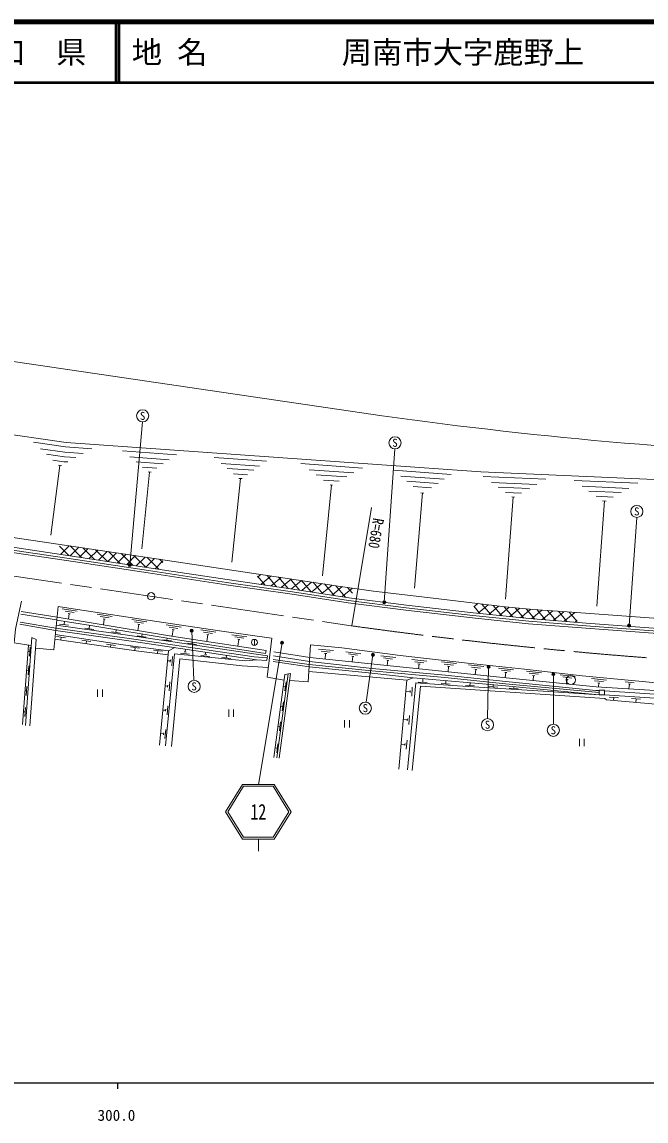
# Model space of a CAD drawing. Units: millimetres at full size, sheet at 1:1000; details may follow other scales. Extents: x 40000 to 680000, y 20000 to 380000.
# Drawn here: x 352253 to 455244, y 198715 to 380000 of the extents above; entities that cross this region are included whole.
import ezdxf
from ezdxf.enums import TextEntityAlignment as Align

# ---------------------------------------------------------------- set-up
doc = ezdxf.new("R2010")
doc.units = ezdxf.units.MM
doc.header["$LTSCALE"] = 1000
doc.linetypes.add('CHAIN', pattern=[18.5, 12, -1.5, 3.5, -1.5])
doc.linetypes.add('DASHED', pattern=[7.5, 6, -1.5])
for name, color, linetype, lineweight in [('M-BGD', 7, 'Continuous', 13), ('M-BMK', 2, 'CHAIN', 13), ('M-BMK-SRVR', 3, 'Continuous', 13), ('M-STR-HTXT', 7, 'Continuous', 13), ('M-STR-STRC', 7, 'Continuous', 13), ('M-TTL', 2, 'Continuous', 140), ('M-TTL-BAND', 7, 'Continuous', 25), ('M-TTL-LINE', 7, 'Continuous', 50)]:
    doc.layers.add(name, color=color, linetype=linetype, lineweight=lineweight)
doc.layers.add('M-TTL-TXT', color=7, linetype='Continuous')
doc.styles.add('ＭＳ ゴシック', font='')
doc.styles.get('ＭＳ ゴシック').set_extended_font_data('MS Gothic')
pattern_1 = [(40, (0, -0), (-816.3403, 972.8764), []), (130, (0, -0), (-972.8764, -816.3403), [])]

msp = doc.modelspace()

# ---------------------------------------------------------------- hatches: boundary and pattern name
at = {"layer": 'M-BGD'}
h = msp.add_hatch(dxfattribs=at)
h.set_pattern_fill('USER', color=256, style=0, pattern_type=2)
h.set_pattern_definition([(45, (0, -0), (-898.0256, 898.0256), []), (135, (0, -0), (-898.0256, -898.0256), [])])
h.paths.add_polyline_path([(375542, 291287), (370392, 292066), (358496, 293831), (358260, 292232), (361235, 291792), (373202, 289970), (375295, 289652)])
h = msp.add_hatch(dxfattribs=at)
h.set_pattern_fill('USER', color=256, style=0, pattern_type=2)
h.set_pattern_definition(pattern_1)
h.paths.add_polyline_path([(392016, 288797), (391197, 288921), (390967, 287314), (396977, 286454), (406202, 285041), (406672, 284980), (406908, 286606), (404830, 286908)])
h = msp.add_hatch(dxfattribs=at)
h.set_pattern_fill('USER', color=256, style=0, pattern_type=2)
h.set_pattern_definition(pattern_1)
h.paths.add_polyline_path([(443961, 282562), (442216, 282686), (436574, 283112), (431970, 283531), (426874, 284151), (426694, 282560), (435945, 281590), (443849, 280980)])
at = {"layer": 'M-STR-HTXT'}
for points in [[(370211, 290592, -0.41421), (370208, 290238, -0.41421), (369854, 290242, -1)], [(412208, 284453, -0.41421), (412205, 284100, -0.41421), (411851, 284103, -1)], [(380092, 279407, -1), (380433, 279773, -0.41421), (380445, 279419, -0.41421)], [(452632, 280625, -0.41421), (452628, 280272, -0.41421), (452275, 280275, -1)], [(394981, 277450, -1), (395391, 277737, -0.41421), (395329, 277389, -0.41421)], [(409971, 275460, -1), (410371, 275759, -0.41421), (410321, 275409, -0.41421)], [(429077, 273444, -0.41421), (429081, 273797, -0.41421), (429435, 273794, -1)], [(439783, 272270, -0.41421), (439787, 272623, -0.41421), (440140, 272619, -1)]]:
    msp.add_hatch(color=256, dxfattribs=at).paths.add_polyline_path(points)

# ---------------------------------------------------------------- linework, layer by layer
at = {"layer": 'M-BGD'}
for p, q in [((368870, 309241), (377774, 308608)), ((370075, 308253), (376571, 307791)), ((358517, 306863), (357009, 295349)), ((358276, 306898), (358758, 306828)), ((371079, 307430), (375568, 307110)), ((372150, 306551), (374499, 306384)), ((383984, 308166), (392605, 307553)), ((385148, 307181), (391453, 306733)), ((398266, 307150), (408428, 306428)), ((373292, 305768), (372025, 293117)), ((373087, 305783), (373563, 305749)), ((386118, 306360), (390494, 306049)), ((388316, 304700), (386865, 290874)), ((387152, 305484), (389470, 305320)), ((388058, 304718), (388574, 304682)), ((399650, 306150), (407028, 305625)), ((400803, 305316), (405861, 304956)), ((413567, 306062), (423098, 305384)), ((414770, 305074), (421906, 304567)), ((428376, 305021), (438731, 304570)), ((403319, 303633), (401843, 288646)), ((402033, 304426), (404616, 304243)), ((403110, 303648), (403528, 303618)), ((415761, 304252), (420912, 303886)), ((416817, 303375), (419852, 303159)), ((429718, 304062), (437243, 303734)), ((430837, 303263), (436004, 303038)), ((443359, 304369), (453867, 303911)), ((444697, 303410), (452388, 303075)), ((418342, 302306), (417040, 286619)), ((418092, 302316), (418591, 302295)), ((432030, 302410), (434681, 302294)), ((433299, 301654), (432064, 284812)), ((433074, 301664), (433525, 301644)), ((445813, 302610), (451154, 302378)), ((447002, 301758), (449839, 301634)), ((448366, 300998), (447140, 283625)), ((448043, 301012), (448688, 300984)), ((361380, 282818), (358906, 283176)), ((360842, 282592), (359358, 282808)), ((359205, 280588), (359284, 281146)), ((360230, 282378), (359884, 282428)), ((360057, 282403), (359926, 281499)), ((367157, 281913), (364687, 282295)), ((366618, 281693), (365135, 281922)), ((366003, 281484), (365658, 281538)), ((365831, 281511), (365684, 280563)), ((372859, 281032), (370389, 281413)), ((372319, 280812), (370837, 281041)), ((358463, 280693), (359948, 280483)), ((362602, 280023), (364088, 279812)), ((363345, 279917), (363425, 280480)), ((367008, 279392), (368493, 279181)), ((367751, 279286), (367817, 279754)), ((371705, 280603), (371360, 280656)), ((371532, 280630), (371366, 279624)), ((378540, 280197), (376067, 280563)), ((378001, 279974), (376518, 280193)), ((377389, 279761), (377043, 279812)), ((377216, 279787), (377053, 278685)), ((384241, 279353), (381768, 279719)), ((383702, 279130), (382218, 279349)), ((353897, 278460), (352818, 263974)), ((354623, 278121), (353566, 263919)), ((354623, 278121), (353897, 278460)), ((359459, 278414), (357975, 278635)), ((358717, 278524), (358649, 278069)), ((363634, 277837), (362151, 278058)), ((362892, 277948), (362824, 277473)), ((367671, 277174), (366187, 277395)), ((371281, 278750), (372765, 278530)), ((372023, 278640), (372084, 279049)), ((375435, 278113), (376919, 277894)), ((376177, 278004), (376236, 278362)), ((379591, 277529), (381075, 277309)), ((380333, 277419), (380377, 277716)), ((382916, 278943), (382742, 277809)), ((383089, 278917), (382743, 278968)), ((389382, 278579), (386907, 278933)), ((388845, 278352), (387360, 278565)), ((388233, 278137), (387886, 278187)), ((388060, 278162), (387896, 277015)), ((390622, 278159), (390622, 277159)), ((353310, 277217), (352357, 264105)), ((353555, 276130), (353232, 276153)), ((353500, 275382), (353611, 276877)), ((366929, 277284), (366872, 276890)), ((371674, 276705), (370187, 276904)), ((370930, 276804), (370864, 276315)), ((375430, 276204), (373943, 276403)), ((374686, 276304), (374625, 275826)), ((376450, 276280), (374966, 260698)), ((377408, 275783), (375962, 260603)), ((376450, 276280), (377465, 276807)), ((378422, 275868), (379915, 275719)), ((379024, 276109), (379373, 276075)), ((379198, 276092), (379243, 276543)), ((382356, 275727), (382704, 275692)), ((382530, 275710), (382564, 276051)), ((392531, 276301), (392462, 275857)), ((403667, 276306), (401179, 276550)), ((403140, 276056), (401648, 276203)), ((402539, 275814), (402191, 275848)), ((402365, 275831), (402274, 274912)), ((408175, 275795), (405696, 276120)), ((407640, 275563), (406153, 275757)), ((353259, 272292), (353370, 273788)), ((376730, 274595), (376294, 274637)), ((376714, 274421), (376747, 274770)), ((378331, 274928), (376957, 260508)), ((376958, 273820), (377100, 275313)), ((388606, 273800), (378331, 274928)), ((381754, 275485), (383247, 275337)), ((385224, 275147), (386717, 274998)), ((385970, 275072), (386017, 275540)), ((388606, 273800), (392899, 273498)), ((390547, 275273), (392711, 275102)), ((392652, 274699), (390933, 274808)), ((392763, 275450), (392655, 274722)), ((407031, 275340), (406684, 275385)), ((406857, 275363), (406738, 274453)), ((413956, 275146), (411477, 275471)), ((413421, 274914), (411934, 275108)), ((412812, 274691), (412465, 274736)), ((412638, 274714), (412526, 273857)), ((419088, 274556), (416604, 274836)), ((418558, 274314), (417067, 274482)), ((417953, 274080), (417605, 274119)), ((417779, 274100), (417691, 273325)), ((423976, 274161), (421492, 274441)), ((423446, 273919), (421955, 274087)), ((428457, 273678), (425971, 273939)), ((353315, 273040), (353008, 273062)), ((395660, 272372), (393825, 258690)), ((396181, 272460), (394321, 258624)), ((396595, 272537), (394717, 258570)), ((395660, 272372), (396595, 272537)), ((415754, 271445), (399583, 272860)), ((422841, 273685), (422493, 273725)), ((422667, 273705), (422568, 272824)), ((427929, 273432), (426437, 273588)), ((427326, 273193), (426978, 273230)), ((427152, 273211), (427062, 272361)), ((433399, 273160), (430913, 273420)), ((432871, 272914), (431379, 273070)), ((432268, 272675), (431919, 272712)), ((432093, 272693), (432005, 271852)), ((438004, 272634), (435521, 272932)), ((437471, 272396), (435982, 272574)), ((436865, 272166), (436517, 272208)), ((436691, 272187), (436596, 271391)), ((443536, 272016), (441054, 272313)), ((443004, 271777), (441515, 271956)), ((352952, 268918), (353063, 270414)), ((376296, 270444), (375898, 270482)), ((376280, 270270), (376313, 270619)), ((376524, 269669), (376666, 271163)), ((395748, 270413), (395404, 270460)), ((395648, 269670), (395848, 271157)), ((415754, 271445), (414467, 256754)), ((415754, 271445), (416800, 271832)), ((417276, 270992), (415861, 256617)), ((416567, 268790), (416665, 270287)), ((418029, 270469), (416657, 256538)), ((417648, 271127), (419145, 271029)), ((418396, 271078), (418435, 271677)), ((421435, 270860), (422932, 270762)), ((422184, 270811), (422219, 271356)), ((425431, 270573), (426928, 270475)), ((426179, 270524), (426221, 271004)), ((429265, 270373), (430761, 270275)), ((430013, 270324), (430036, 270668)), ((432668, 270123), (434165, 270025)), ((433417, 270074), (433435, 270358)), ((442397, 271548), (442050, 271589)), ((442224, 271569), (442136, 270835)), ((448738, 271456), (446250, 271693)), ((448212, 271205), (446719, 271347)), ((447611, 270961), (447263, 270994)), ((447437, 270977), (447375, 270323)), ((453272, 271015), (451779, 271157)), ((452671, 270771), (452323, 270804)), ((452497, 270787), (452423, 270009)), ((353008, 269666), (352762, 269684)), ((364738, 269885), (364738, 268685)), ((365538, 269885), (365538, 268685)), ((416317, 269558), (415593, 269606)), ((416305, 269384), (416328, 269733)), ((465595, 268587), (448400, 269658)), ((465807, 267871), (448400, 268991)), ((450683, 268543), (449186, 268639)), ((449935, 268591), (449902, 268076)), ((454349, 268307), (452853, 268404)), ((453601, 268356), (453563, 267757)), ((352724, 265452), (352835, 266947)), ((375967, 266467), (375520, 266509)), ((375950, 266293), (375983, 266641)), ((376194, 265692), (376337, 267185)), ((386375, 266612), (386375, 265412)), ((387175, 266612), (387175, 265412)), ((395300, 267113), (394961, 267158)), ((395200, 266369), (395400, 267856)), ((352780, 266199), (352511, 266219)), ((405496, 264850), (405496, 263650)), ((406296, 264850), (406296, 263650)), ((415857, 264901), (415186, 264960)), ((415840, 264727), (415874, 265076)), ((416082, 264126), (416229, 265618)), ((375856, 261799), (375998, 263292)), ((394831, 263816), (394518, 263857)), ((394731, 263072), (394930, 264559)), ((375629, 262574), (375149, 262620)), ((375612, 262400), (375645, 262748)), ((415682, 260054), (415829, 261547)), ((444245, 261758), (444245, 260558)), ((445045, 261758), (445045, 260558)), ((394390, 260211), (394036, 260258)), ((394290, 259467), (394490, 260954)), ((415457, 260830), (414830, 260892)), ((415440, 260656), (415474, 261004))]:
    msp.add_line(p, q, dxfattribs=at)
at = {"layer": 'M-BGD', "linetype": 'DASHED'}
for p, q in [((358038, 281802), (350831, 282962)), ((357862, 280031), (350552, 281247)), ((357966, 281358), (350756, 282518)), ((357798, 279636), (350437, 280942)), ((399693, 274504), (393140, 275558)), ((399737, 275173), (393246, 276219)), ((399636, 273653), (393026, 274589)), ((399659, 274003), (393067, 274936))]:
    msp.add_line(p, q, dxfattribs=at)
at = {"layer": 'M-BGD'}
for points in [[(82576, 288939), (104222, 298633), (131977, 308085), (159611, 314970), (204938, 323479), (274365, 322974), (359528, 310657), (427969, 305790), (474057, 303782)], [(231398, 310543), (255078, 308596), (262749, 307963), (282692, 305020), (330724, 297953), (370392, 292066), (392016, 288797), (404830, 286908), (410290, 286113), (421032, 284862), (431970, 283531), (436574, 283112), (442216, 282686), (456530, 281676)], [(354139, 310679), (359447, 309911), (363787, 309602)], [(355321, 309598), (359351, 309016), (362338, 308803)], [(356306, 308698), (359270, 308269), (361131, 308137)], [(233881, 308176), (258987, 306316), (263743, 305880), (277860, 303965), (300854, 300698), (323229, 297466), (346268, 294005), (361235, 291792), (373202, 289970), (386095, 288011), (396977, 286454), (406202, 285041), (415694, 283798), (426694, 282560), (435945, 281590), (445390, 280861), (457192, 279970)], [(246240, 306377), (258918, 305469), (263647, 305036), (277743, 303123), (300733, 299857), (323105, 296625), (346143, 293165), (361109, 290952), (373074, 289130), (385971, 287170), (396853, 285613), (406082, 284200), (415591, 282955), (426603, 281715), (435867, 280744), (445325, 280013), (457123, 279123)], [(246267, 306776), (258951, 305867), (263692, 305433), (277798, 303519), (300790, 300253), (323163, 297021), (346202, 293560), (361168, 291347), (373134, 289526), (386030, 287565), (396911, 286008), (406138, 284596), (415639, 283352), (426646, 282113), (435904, 281142), (445355, 280412), (457156, 279522)], [(357357, 307738), (359185, 307473), (359843, 307427)], [(353798, 277143), (350988, 277570), (351165, 279818), (351587, 281666), (352149, 284455)], [(358214, 283579), (357502, 276410), (354540, 276704)], [(358214, 283579), (359991, 283324), (371945, 281477), (384850, 279566), (393459, 278335)], [(392462, 275857), (376852, 278260), (363598, 280452), (357993, 281354)], [(392531, 276301), (376923, 278705), (363671, 280896), (358038, 281802)], [(390946, 274810), (370672, 277813), (357822, 279632)], [(390547, 275273), (370730, 278209), (357862, 280031)], [(392763, 275450), (370801, 278704), (357911, 280529)], [(357680, 278199), (359173, 277999), (371117, 276278), (376385, 275598)], [(376450, 276280), (368956, 277286), (357755, 278955)], [(393464, 278334), (392715, 271926), (395538, 271460)], [(390933, 274808), (389139, 274617), (377408, 275783)], [(399878, 277280), (399469, 271158), (396436, 271360)], [(399878, 277280), (405028, 276774), (414685, 275509), (425792, 274259), (435188, 273274), (444723, 272131), (456373, 271021), (466287, 270443)], [(447518, 269409), (446914, 269473), (432070, 270840), (422057, 271871), (410004, 272963), (399659, 274003)], [(447518, 269713), (446947, 269749), (432111, 271238), (422095, 272269), (410042, 273361), (399693, 274504)], [(465632, 269185), (446996, 270347), (432171, 271835), (399737, 275173)], [(447518, 268991), (446919, 269071), (432035, 270492), (416800, 271832), (409971, 272615), (399636, 273653)], [(447518, 268991), (439145, 269541), (424144, 270523), (417276, 270992)], [(464340, 266817), (448746, 268176), (448460, 268384), (418029, 270469)]]:
    msp.add_lwpolyline(points, dxfattribs=at)
msp.add_lwpolyline([(447518, 268991), (448400, 268991), (448400, 269779), (447518, 269779)], close=True, dxfattribs=at)
for centre, radius in [((390622, 277659), 500), ((442832, 271469), 750)]:
    msp.add_circle(centre, radius, dxfattribs=at)
at = {"layer": 'M-BMK'}
msp.add_lwpolyline([(244250, 303026), (252009, 302493), (261414, 301551), (269232, 300593), (273713, 299964), (406586, 280408)], dxfattribs=at)
msp.add_arc((515936, 1062804), 790000, 262.04372, 273.80719, dxfattribs=at)
at = {"layer": 'M-BMK-SRVR'}
msp.add_circle((373566, 285268), 600, dxfattribs=at)
at = {"layer": 'M-STR-HTXT'}
for p, q in [((370033, 290417), (372169, 314022)), ((412030, 284278), (413815, 309586)), ((409917, 299893), (406699, 280393)), ((452453, 280450), (453715, 298269)), ((380263, 279590), (380616, 271410)), ((395186, 277594), (391261, 254233)), ((410171, 275610), (409052, 267816)), ((429256, 273619), (429091, 265083)), ((439962, 272444), (439949, 264166))]:
    msp.add_line(p, q, dxfattribs=at)
msp.add_lwpolyline([(246651, 337944), (254955, 337373), (265287, 336338), (273795, 335296), (278696, 334607), (411682, 315035)], dxfattribs=at)
for centre in [(370033, 290417), (412030, 284278), (380263, 279590), (452453, 280450), (395186, 277594), (410171, 275610), (429256, 273619), (439962, 272444)]:
    msp.add_circle(centre, 250, dxfattribs=at)
msp.add_arc((515935, 1062896), 755092, 262.06407, 274.27245, dxfattribs=at)
at = {"layer": 'M-STR-STRC'}
for p, q in [((388625, 254233), (385861, 249733)), ((388793, 253933), (386214, 249733)), ((388625, 254233), (393898, 254233)), ((388793, 253933), (393730, 253933)), ((396309, 249733), (393730, 253933)), ((396661, 249733), (393898, 254233)), ((385861, 249733), (388625, 245233)), ((386214, 249733), (388793, 245533)), ((393730, 245533), (396309, 249733)), ((393898, 245233), (396661, 249733)), ((388625, 245233), (393898, 245233)), ((388793, 245533), (393730, 245533)), ((391261, 245233), (391261, 243233))]:
    msp.add_line(p, q, dxfattribs=at)
for centre in [(372169, 315022), (413815, 310586), (453715, 299269), (380659, 270411), (408917, 266825), (429090, 264083), (439948, 263166)]:
    msp.add_circle(centre, 1000, dxfattribs=at)
at = {"layer": 'M-TTL'}
msp.add_line((680000, 380000), (40000, 380000), dxfattribs=at)
at = {"layer": 'M-TTL-BAND'}
for p, q in [((40000, 205000), (579000, 205000)), ((368000, 205000), (368000, 204000))]:
    msp.add_line(p, q, dxfattribs=at)
at = {"layer": 'M-TTL-LINE'}
for p, q in [((367750, 380000), (367750, 370000)), ((368250, 380000), (368250, 370000)), ((40000, 370000), (680000, 370000))]:
    msp.add_line(p, q, dxfattribs=at)

# ---------------------------------------------------------------- texts
at = {"layer": 'M-STR-HTXT', "style": 'ＭＳ ゴシック', "width": 0.8}
msp.add_text('R=680', height=1833, rotation=260.628, dxfattribs=at).set_placement((409663, 298353), align=Align.BOTTOM_LEFT)
at = {"layer": 'M-STR-STRC', "style": 'ＭＳ ゴシック'}
for p in [(372169, 315022), (413815, 310586), (453715, 299269), (380659, 270411), (408917, 266825), (429090, 264083), (439948, 263166)]:
    msp.add_text('S', height=1320, dxfattribs=at).set_placement(p, align=Align.MIDDLE_CENTER)
at = {"layer": 'M-STR-STRC', "style": 'ＭＳ ゴシック', "width": 0.75}
msp.add_text('12', height=2566, dxfattribs=at).set_placement((391261, 249733), align=Align.MIDDLE_CENTER)
at = {"layer": 'M-TTL-BAND', "style": 'ＭＳ ゴシック'}
msp.add_text('300.0', height=1833, dxfattribs=at).set_placement((367844, 198195), align=Align.BOTTOM_CENTER)
at = {"layer": 'M-TTL-TXT', "style": 'ＭＳ ゴシック'}
msp.add_text('山\u3000口\u3000県', height=3666, dxfattribs=at).set_placement((350375, 375000), align=Align.MIDDLE_CENTER)
for s, p in [('地 名', (370380, 375000)), ('周南市大字鹿野上', (405024, 375000))]:
    msp.add_text(s, height=3666, dxfattribs=at).set_placement(p, align=Align.MIDDLE_LEFT)

doc.saveas('drawing.dxf')
